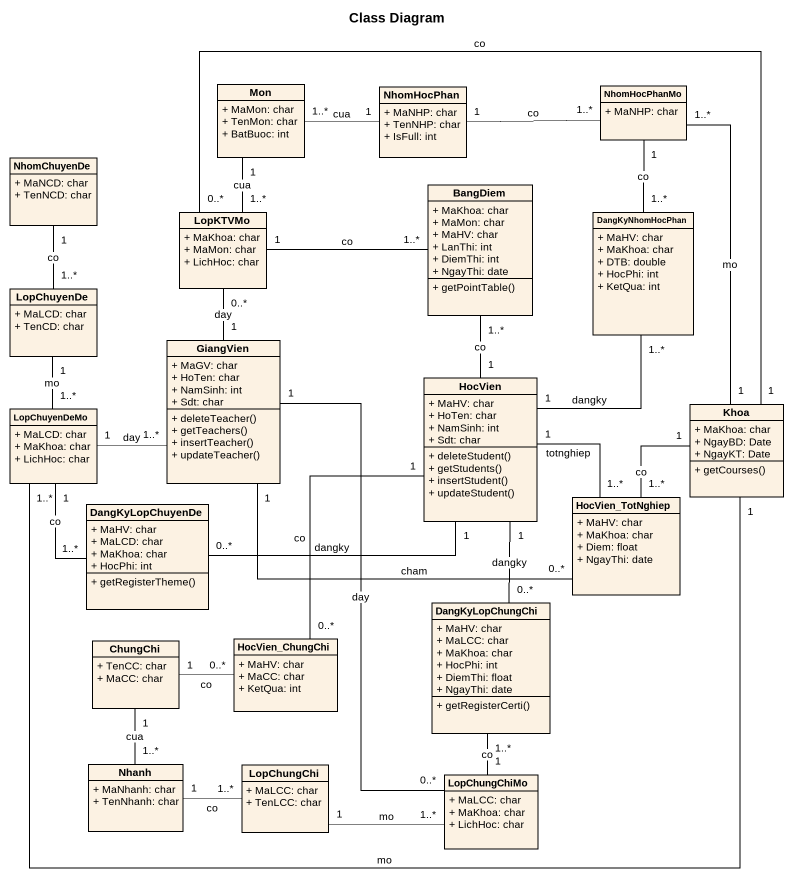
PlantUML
@startuml
title Class Diagram
hide circle
hide empty members
skinparam classAttributeIconSize 0
class Mon {
  + MaMon: char
  + TenMon: char
  + BatBuoc: int
}
class NhomHocPhan {
  + MaNHP: char
  + TenNHP: char
  + IsFull: int
}
class NhomHocPhanMo {
  + MaNHP: char
}
class NhomChuyenDe {
  + MaNCD: char
  + TenNCD: char
}
class BangDiem {
  + MaKhoa: char
  + MaMon: char
  + MaHV: char
  + LanThi: int
  + DiemThi: int
  + NgayThi: date
  + getPointTable()
}
class LopKTVMo {
  + MaKhoa: char
  + MaMon: char
  + LichHoc: char
}
class DangKyNhomHocPhan {
  + MaHV: char
  + MaKhoa: char
  + DTB: double
  + HocPhi: int
  + KetQua: int
}
class LopChuyenDe {
  + MaLCD: char
  + TenCD: char
}
class GiangVien {
  + MaGV: char
  + HoTen: char
  + NamSinh: int
  + Sdt: char
  + deleteTeacher()
  + getTeachers()
  + insertTeacher()
  + updateTeacher()
}
class HocVien {
  + MaHV: char
  + HoTen: char
  + NamSinh: int
  + Sdt: char
  + deleteStudent()
  + getStudents()
  + insertStudent()
  + updateStudent()
}
class Khoa {
  + MaKhoa: char
  + NgayBD: Date
  + NgayKT: Date
  + getCourses()
}
class LopChuyenDeMo {
  + MaLCD: char
  + MaKhoa: char
  + LichHoc: char
}
class DangKyLopChuyenDe {
  + MaHV: char
  + MaLCD: char
  + MaKhoa: char
  + HocPhi: int
  + getRegisterTheme()
}
class HocVien_TotNghiep {
  + MaHV: char
  + MaKhoa: char
  + Diem: float
  + NgayThi: date
}
class DangKyLopChungChi {
  + MaHV: char
  + MaLCC: char
  + MaKhoa: char
  + HocPhi: int
  + DiemThi: float
  + NgayThi: date
  + getRegisterCerti()
}
class ChungChi {
  + TenCC: char
  + MaCC: char
}
class HocVien_ChungChi {
  + MaHV: char
  + MaCC: char
  + KetQua: int
}
class Nhanh {
  + MaNhanh: char
  + TenNhanh: char
}
class LopChungChi {
  + MaLCC: char
  + TenLCC: char
}
class LopChungChiMo {
  + MaLCC: char
  + MaKhoa: char
  + LichHoc: char
}
Mon "1..*" -right- "1" NhomHocPhan : cua
NhomHocPhan "1" -right- "1..*" NhomHocPhanMo : co
NhomHocPhanMo "1" -- "1..*" DangKyNhomHocPhan : co
NhomHocPhanMo "1..*" -- "1" Khoa : mo
NhomChuyenDe "1" -- "1..*" LopChuyenDe : co
BangDiem "1..*" -- "1" HocVien : co
LopKTVMo "1..*" -up- "1" Mon : cua
LopKTVMo "1" -right- "1..*" BangDiem : co
LopKTVMo "0..*" -- "1" GiangVien : day
LopKTVMo "0..*" -right- "1" Khoa : co
LopChuyenDe "1" -- "1..*" LopChuyenDeMo : mo
GiangVien "1" -right- "0..*" HocVien_TotNghiep : cham
GiangVien "1" -- "0..*" LopChungChiMo : day
HocVien "1" -up- "1..*" DangKyNhomHocPhan : dangky
HocVien "1" -- "1..*" HocVien_TotNghiep : totnghiep
LopChuyenDeMo "1" -right- "1..*" GiangVien : day
LopChuyenDeMo "1..*" -right- "1" Khoa : mo
LopChuyenDeMo "1" -- "1..*" DangKyLopChuyenDe : co
DangKyLopChuyenDe "0..*" -right- "1" HocVien : dangky
HocVien_TotNghiep "1..*" -up- "1" Khoa : co
DangKyLopChungChi "0..*" -up- "1" HocVien : dangky
DangKyLopChungChi "1..*" -- "1" LopChungChiMo : co
ChungChi "1" -- "1..*" Nhanh : cua
HocVien_ChungChi "0..*" -up- "1" HocVien : co
HocVien_ChungChi "0..*" -left- "1" ChungChi : co
Nhanh "1" -right- "1..*" LopChungChi : co
LopChungChi "1" -right- "1..*" LopChungChiMo : mo
@enduml
